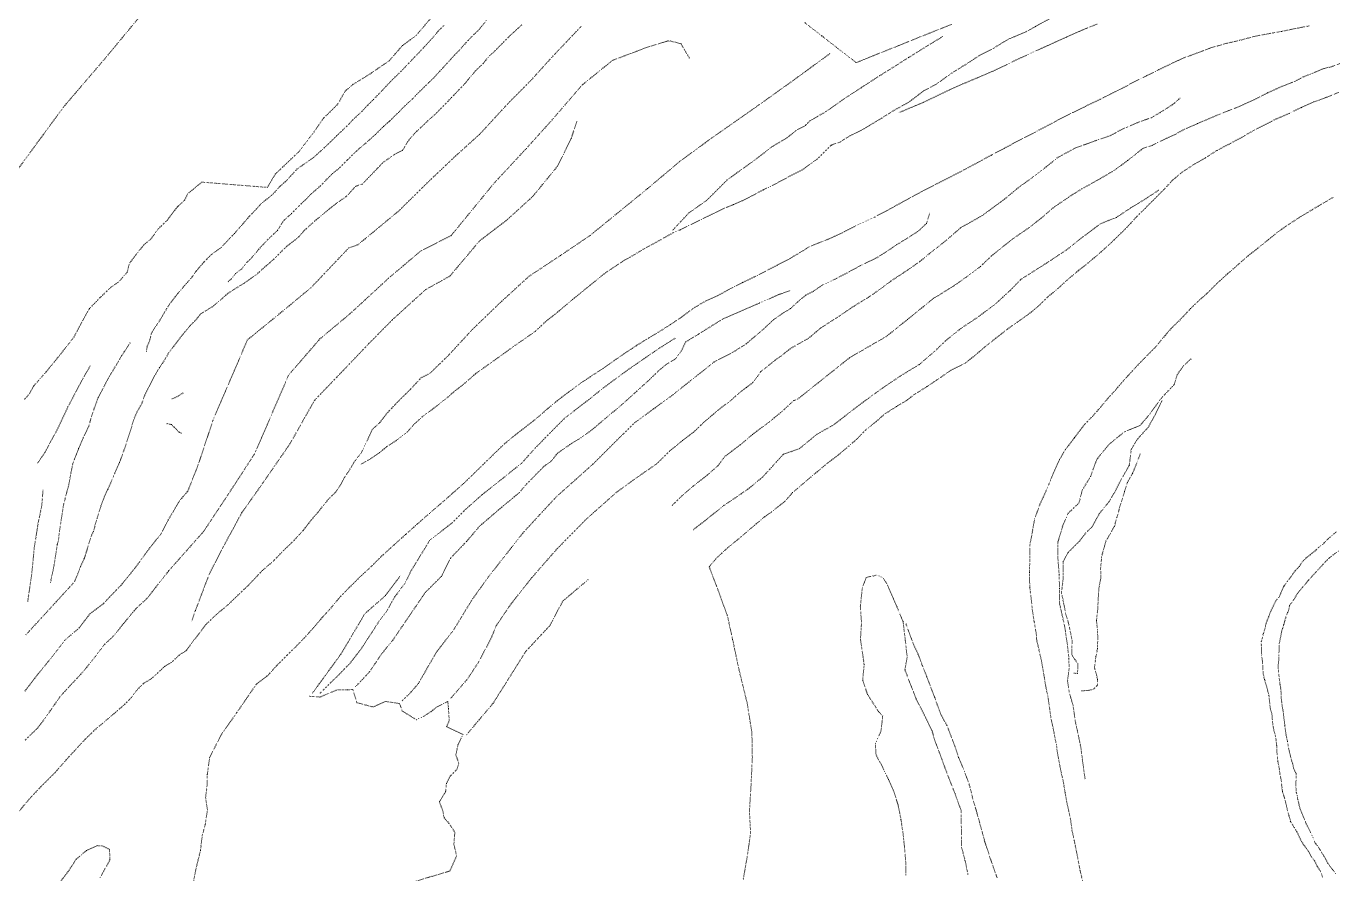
# Model space of a CAD drawing. Extents: x 682410 to 689460, y 7661803 to 7669124.
# Drawn here: x 685593.4 to 686009.6, y 7667170.6 to 7667440.4 of the extents above; entities that cross this region are included whole.
import ezdxf

# ---------------------------------------------------------------- set-up
doc = ezdxf.new("R2010")
doc.units = 0
doc.header["$MEASUREMENT"] = 0
doc.linetypes.add('DOT', pattern=[0.25, 0, -0.25])
doc.layers.add('02 TOE_Line', color=1, linetype='DOT', lineweight=20)

msp = doc.modelspace()

# ---------------------------------------------------------------- linework, layer by layer
at = {"layer": '02 TOE_Line'}
for points in [[(685534.5, 7667303.38, 4225.57), (685539.05, 7667312.16, 4226.58), (685543.59, 7667320.04, 4225.91), (685547.77, 7667330.72, 4225.87), (685549.58, 7667342.9, 4226.15), (685554.11, 7667351.03, 4226.64), (685562.28, 7667360.45, 4226.56), (685572.47, 7667370.36, 4225.51), (685583.43, 7667384.85, 4226.82), (685596.44, 7667402.54, 4227.05), (685605.39, 7667414.72, 4227.3), (685618.75, 7667430.32, 4227.62), (685630.19, 7667444.15, 4228.1)], [(685723.64, 7667444.52, 4193.99), (685717.64, 7667437.41, 4193.78), (685713.23, 7667434.15, 4193.73), (685709.01, 7667429.33, 4193.48), (685702.94, 7667425.16, 4193.6), (685697.44, 7667421.76, 4193.56), (685694.97, 7667419.68, 4193.55), (685692.69, 7667415.55, 4193.35), (685688.08, 7667411.03, 4193.45), (685684.97, 7667406.55, 4193.16), (685680.36, 7667400.5, 4192.97), (685672.82, 7667393.34, 4192.95), (685670.22, 7667389.04, 4192.53), (685649.35, 7667390.72, 4205.05), (685644.84, 7667386.99, 4205.11), (685643.85, 7667384.94, 4205.1), (685641.72, 7667382.98, 4205.1), (685640.61, 7667381.67, 4205.1), (685638.38, 7667378.63, 4204.94), (685635.47, 7667375.84, 4204.73), (685633.13, 7667372.61, 4204.69), (685630.99, 7667370.86, 4204.8), (685628.61, 7667367.94, 4204.85), (685626.32, 7667364.87, 4204.78), (685625.57, 7667362.06, 4204.64), (685623.07, 7667359.14, 4204.65), (685622.23, 7667358.54, 4204.64), (685620.48, 7667357.34, 4204.71), (685616.83, 7667353.86, 4204.76), (685613.53, 7667350.42, 4204.83), (685611.42, 7667346.73, 4204.85), (685608.63, 7667341.42, 4205), (685604.5, 7667336.11, 4205.06), (685599.75, 7667330.32, 4205.12), (685595.73, 7667325.74, 4205.06), (685594.38, 7667323.29, 4205.03), (685592.75, 7667321.43, 4205.04)], [(685593.34, 7667246.67, 4180.61), (685596.43, 7667250.04, 4180.58), (685599.53, 7667253.42, 4180.55), (685602.62, 7667256.79, 4180.52), (685605.71, 7667260.16, 4180.49), (685608.8, 7667263.54, 4180.46), (685609.81, 7667265.98, 4180.48), (685610.78, 7667268.51, 4180.37), (685611.93, 7667270.94, 4180.2), (685613.06, 7667274.58, 4180.29), (685614.26, 7667278.4, 4180.57), (685614.86, 7667279.59, 4180.38), (685615.99, 7667283.76, 4180.41), (685617.24, 7667287.72, 4180.54), (685618.3, 7667290.55, 4180.5), (685619.46, 7667293.04, 4180.41), (685623.13, 7667301.46, 4180.43), (685624.91, 7667306.38, 4180.84), (685625.97, 7667309.65, 4180.9), (685627.05, 7667313.11, 4180.88), (685627.82, 7667315.64, 4181.21), (685628.87, 7667317.9, 4180.91), (685630.16, 7667320.08, 4180.95), (685631.38, 7667323.39, 4181.4), (685632.57, 7667325.61, 4181.2), (685634.37, 7667329.15, 4181.38), (685635.89, 7667331.71, 4181.29), (685637.55, 7667334.16, 4181.27), (685638.8, 7667336.4, 4181.22), (685639.82, 7667337.73, 4181.33), (685641.34, 7667339.67, 4181.08), (685643.1, 7667341.98, 4180.94), (685645.67, 7667345.09, 4180.95), (685647.46, 7667346.87, 4181.09), (685648.97, 7667348.78, 4181.14), (685652.82, 7667351.14, 4181.09), (685654.94, 7667352.91, 4181.22), (685657.68, 7667355.33, 4181.06), (685659.92, 7667356.75, 4180.87), (685662.82, 7667358.54, 4180.81), (685664.84, 7667359.97, 4180.77), (685666.98, 7667361.5, 4180.77), (685668.94, 7667363.31, 4180.63), (685671.02, 7667365.08, 4180.66), (685672.85, 7667366.72, 4180.72), (685674.59, 7667368.54, 4180.71), (685676.49, 7667370.35, 4180.78), (685678.45, 7667371.85, 4180.77), (685680.29, 7667373.34, 4180.58), (685681.95, 7667375.29, 4180.63), (685683.82, 7667377.01, 4180.57), (685685.92, 7667378.85, 4180.7), (685688.05, 7667380.59, 4180.76), (685690.16, 7667382.35, 4180.86), (685692.26, 7667384.01, 4180.75), (685695.23, 7667386.04, 4180.91), (685696.05, 7667386.85, 4180.78), (685698.31, 7667389.37, 4181.01), (685700.45, 7667390.09, 4181.06), (685702.15, 7667391.83, 4181.16), (685703.67, 7667393.41, 4181.24), (685705.34, 7667395.17, 4181.34), (685707.32, 7667397.21, 4181.5), (685708.34, 7667397.83, 4181.46), (685710.99, 7667399.72, 4181.66), (685713.3, 7667400.84, 4181.65), (685715.07, 7667403.81, 4181.84), (685717.35, 7667406.48, 4181.84), (685719.41, 7667408.36, 4182.02), (685721.36, 7667410.28, 4182.06), (685723.38, 7667412.04, 4182.1), (685725.14, 7667413.8, 4182.19), (685727.11, 7667415.78, 4182.33), (685728.93, 7667417.67, 4182.22), (685729.91, 7667418.72, 4182.02), (685733.24, 7667422.17, 4182.4), (685734.21, 7667423.38, 4182.24), (685736.58, 7667426.19, 4182.5), (685738.98, 7667428.49, 4182.69), (685740.96, 7667430.96, 4182.83), (685742.12, 7667431.91, 4182.77), (685744.08, 7667433.89, 4182.97), (685745.09, 7667434.89, 4182.73), (685747.33, 7667437.17, 4183.01), (685749.63, 7667439.27, 4183.06), (685751.42, 7667440.91, 4183.23)], [(685726.46, 7667440.57, 4191.09), (685724.73, 7667438.88, 4191.08), (685723.1, 7667436.92, 4191.05), (685721.47, 7667435.12, 4191.01), (685719.03, 7667432.47, 4190.8), (685717.32, 7667430.71, 4190.83), (685714.8, 7667428.08, 4190.71), (685713.2, 7667426.37, 4190.67), (685710.18, 7667423.45, 4190.51), (685708.41, 7667421.62, 4190.38), (685706.8, 7667419.9, 4190.34), (685704.05, 7667417.04, 4190.11), (685702.19, 7667415.22, 4190.08), (685700.28, 7667413.16, 4190.01), (685697.57, 7667410.66, 4190.05), (685695.9, 7667408.88, 4190.01), (685694.13, 7667407.19, 4190.07), (685692.2, 7667405.37, 4190.02), (685690.34, 7667403.51, 4190.05), (685687.52, 7667400.89, 4189.87), (685684.88, 7667398.51, 4189.79), (685682.42, 7667396.79, 4189.84), (685679.71, 7667394.91, 4189.67), (685676.38, 7667391.25, 4189.26), (685674.32, 7667389.45, 4189.38), (685672.04, 7667386.93, 4189.26), (685668.29, 7667383.87, 4188.97), (685665.74, 7667381.11, 4188.86), (685664.32, 7667379.64, 4188.94), (685661.91, 7667376.84, 4188.82), (685659.72, 7667374.36, 4189.07), (685657.28, 7667371.82, 4188.93), (685655.57, 7667369.96, 4189.07), (685652.52, 7667367.8, 4189.09), (685650.1, 7667365.36, 4189.11), (685647.65, 7667362.52, 4189.13), (685646.27, 7667360.56, 4189.16), (685644.75, 7667358.84, 4189.39), (685641.71, 7667355.27, 4189.15), (685639.4, 7667352.34, 4189.17), (685638.14, 7667350.41, 4189.31), (685636.27, 7667347.15, 4189.41), (685634.82, 7667345.04, 4189.59), (685633.29, 7667342.65, 4189.43), (685632.85, 7667340.56, 4189.54), (685631.9, 7667338.35, 4189.5), (685631.71, 7667336.66, 4189.61)], [(685739.95, 7667442.16, 4188.18), (685737.74, 7667439.34, 4187.98), (685735.97, 7667437.66, 4188.02), (685734.12, 7667435.78, 4187.89), (685731.51, 7667432.87, 4187.51), (685729.83, 7667431.11, 4187.4), (685728.07, 7667429.2, 4187.44), (685726.21, 7667427.18, 4187.39), (685723.46, 7667424.17, 4187.08), (685721.66, 7667422.4, 4187.04), (685718.23, 7667419.08, 4186.61), (685716.58, 7667417.31, 4186.71), (685714.5, 7667415.45, 4186.67), (685711.97, 7667412.9, 4186.24), (685709.14, 7667410.13, 4185.93), (685707.21, 7667408.45, 4185.94), (685704.55, 7667405.79, 4185.72), (685701.53, 7667403.09, 4185.57), (685699.62, 7667401.51, 4185.63), (685697.6, 7667399.64, 4185.6), (685695.77, 7667397.8, 4185.54), (685692.99, 7667395.06, 4185.24), (685691.02, 7667393.45, 4185.2), (685689.2, 7667391.67, 4185.06), (685687.27, 7667389.64, 4184.9), (685684.23, 7667387.01, 4184.6), (685682.48, 7667385.24, 4184.48), (685679.75, 7667382.58, 4184.23), (685677.87, 7667380.68, 4184.26), (685675.4, 7667378.45, 4183.97), (685673.42, 7667375.31, 4183.61), (685670.75, 7667372.8, 4183.52), (685669.8, 7667371.85, 4183.65), (685667.62, 7667369.5, 4183.49), (685665.14, 7667366.55, 4183.34), (685663.39, 7667364.86, 4183.6), (685662.1, 7667363.13, 4183.58), (685660.13, 7667361.66, 4183.7), (685658.76, 7667359.94, 4183.51), (685657.78, 7667359.09, 4183.5), (685657.94, 7667358.78, 4183.4)], [(685921.14, 7667443.71, 4120.37), (685914.84, 7667440.23, 4120.32), (685911.5, 7667438.39, 4120.7), (685906.27, 7667436.22, 4120.72), (685901.23, 7667433.18, 4120.73), (685897.15, 7667431.1, 4120.72), (685892.76, 7667428.23, 4120.71), (685888.03, 7667425.31, 4120.84), (685883.33, 7667421.92, 4120.97), (685879.24, 7667419.75, 4121.18), (685874.49, 7667416.14, 4121.47), (685869.55, 7667413.41, 4122.06), (685865.88, 7667411.07, 4122.52), (685859.54, 7667407.29, 4123.3), (685855.31, 7667405.17, 4123.8), (685852.64, 7667403.49, 4124.15), (685849.79, 7667402.47, 4124.45), (685845.43, 7667398.12, 4125.18), (685840.53, 7667394.59, 4125.77), (685837.07, 7667392.85, 4126.12), (685831.16, 7667389.7, 4127.05), (685828.12, 7667388.26, 4127.44), (685824.81, 7667386.47, 4127.57), (685822.01, 7667384.99, 4127.95), (685818.7, 7667383.58, 4128.14), (685815.78, 7667382.44, 4128.41), (685812.33, 7667380.74, 4128.7), (685807.85, 7667378.58, 4128.86), (685805.04, 7667377.18, 4129.12), (685801.66, 7667375.52, 4129.55), (685799.1, 7667374.42, 4129.61), (685796.84, 7667373.12, 4129.81), (685794.36, 7667371.74, 4130.16), (685792.05, 7667370.49, 4130.38), (685789.95, 7667369.37, 4130.58), (685788.04, 7667368.19, 4130.88), (685786.45, 7667367.26, 4131.21), (685783.88, 7667365.82, 4131.48), (685778.03, 7667361.95, 4131.97), (685773.06, 7667357.95, 4132.65), (685767.42, 7667353.34, 4133.28), (685762.27, 7667349.03, 4133.96), (685758.92, 7667346.39, 4134.35), (685755.5, 7667343.19, 4134.84), (685748.98, 7667338.64, 4135.64), (685743.87, 7667334.97, 4136.04), (685736.64, 7667329.83, 4136.53), (685732.63, 7667326.31, 4137), (685730.16, 7667324.45, 4137.14), (685727.5, 7667322.12, 4137.35), (685723.24, 7667318.78, 4137.88), (685719.5, 7667315.99, 4138.19), (685716.87, 7667313.57, 4138.63), (685714.75, 7667311.18, 4139.03), (685711.21, 7667308.45, 4139.2), (685708.2, 7667306.5, 4139.26), (685705.94, 7667304.61, 4139.52), (685703.06, 7667302.67, 4139.76), (685699.91, 7667300.82, 4140.13)], [(685841.4, 7667441.47, 4155.07), (685846.86, 7667437.23, 4147.44), (685852.32, 7667432.98, 4140.33), (685857.78, 7667428.74, 4139.63), (685867.88, 7667432.81, 4137.75), (685877.99, 7667436.87, 4133.34), (685888.1, 7667440.93, 4131.29)], [(685934.5, 7667441.03, 4114.25), (685929.64, 7667439.03, 4114.71), (685924.79, 7667436.9, 4115.21), (685919.96, 7667434.72, 4115.77), (685915.14, 7667432.58, 4116.35), (685910.33, 7667430.35, 4117.01), (685905.6, 7667428.08, 4117.58), (685900.98, 7667425.88, 4118.14), (685896.34, 7667423.9, 4118.69), (685891.75, 7667421.97, 4119.23), (685887.34, 7667420.03, 4119.65), (685883.2, 7667418.04, 4120.06), (685879.23, 7667416.13, 4120.54), (685875.27, 7667414.49, 4120.92), (685871.4, 7667412.84, 4121.21)], [(685593, 7667228.75, 4170.56), (685597.25, 7667234.25, 4170.52), (685601.53, 7667239.5, 4170.47), (685605.78, 7667245, 4170.43), (685610.19, 7667248.75, 4170.48), (685613.62, 7667253.25, 4170.53), (685617.94, 7667256.5, 4170.58), (685620.53, 7667259.25, 4170.51), (685623.66, 7667262.5, 4170.44), (685628.16, 7667268, 4170.37), (685632.88, 7667274.48, 4171.11), (685636.28, 7667278.66, 4171.61), (685638.65, 7667283.22, 4171.41), (685642.32, 7667289.38, 4171.26), (685644.87, 7667292.36, 4171.24), (685647.98, 7667300.13, 4169.91), (685652.95, 7667315.02, 4170.05), (685663.88, 7667340.52, 4170.02), (685674.89, 7667349.48, 4170.31), (685684.12, 7667357.12, 4170.07), (685696.12, 7667369.74, 4171.04), (685699.11, 7667370.82, 4171.06), (685712.09, 7667381.56, 4171.58), (685721.52, 7667390.84, 4170.91), (685730.31, 7667399.17, 4170.95), (685737.82, 7667405.93, 4170.73), (685746.9, 7667415.77, 4171.05), (685754.11, 7667423.04, 4171.24), (685761.19, 7667430.83, 4171.37), (685770.26, 7667440.38, 4171.87)], [(685646.71, 7667168.18, 4152.32), (685647.55, 7667172.44, 4152.18), (685648.92, 7667178.03, 4152.05), (685649.49, 7667182.71, 4151.69), (685650.44, 7667186.32, 4151.56), (685651.16, 7667190.97, 4151.61), (685650.54, 7667194.79, 4151.55), (685651.06, 7667198.92, 4151.49), (685651.11, 7667202.17, 4150.94), (685651.82, 7667207.51, 4150.54), (685653.67, 7667211.2, 4150.04), (685655.53, 7667214.88, 4149.54), (685658.02, 7667218.4, 4149.1), (685660.51, 7667221.92, 4148.66), (685663.63, 7667226.46, 4147.96), (685666.75, 7667231, 4147.27), (685670.36, 7667233.71, 4146.54), (685673.34, 7667237.02, 4146.13), (685676.42, 7667240.09, 4145.74), (685679.41, 7667243, 4145.35), (685682.29, 7667245.98, 4144.97), (685685.02, 7667249.01, 4144.61), (685687.68, 7667252.15, 4144.19), (685690.47, 7667255.18, 4143.7), (685693.18, 7667258.48, 4143.29), (685696.3, 7667261.69, 4142.84), (685699.62, 7667264.96, 4142.38), (685703.18, 7667268.28, 4142.01), (685706.74, 7667271.79, 4141.61), (685710.5, 7667275.21, 4141.22), (685714.32, 7667278.62, 4140.89), (685718.09, 7667282.01, 4140.55), (685721.84, 7667285.31, 4140.11), (685725.61, 7667288.52, 4139.7), (685729.25, 7667291.73, 4139.23), (685732.76, 7667294.84, 4138.75), (685735.99, 7667297.95, 4138.27), (685739.28, 7667301.18, 4137.93), (685742.62, 7667304.42, 4137.48), (685745.89, 7667307.57, 4137.03), (685749.39, 7667310.43, 4136.61), (685752.95, 7667313.18, 4136.21), (685756.45, 7667315.93, 4135.83), (685759.71, 7667318.81, 4135.51), (685762.95, 7667321.46, 4135.13), (685766.17, 7667323.88, 4134.81), (685769.99, 7667326.73, 4134.44), (685773.96, 7667329.35, 4133.92), (685777.36, 7667331.57, 4133.43), (685780.8, 7667334.01, 4132.95), (685784.35, 7667336.44, 4132.49), (685787.98, 7667338.84, 4132.06), (685791.65, 7667341.09, 4131.57), (685795.28, 7667343.28, 4131.14), (685798.79, 7667345.51, 4130.77), (685802.15, 7667347.76, 4130.41), (685805.91, 7667350.58, 4130.01), (685809.67, 7667352.82, 4129.61), (685813.76, 7667354.65, 4129.14), (685818.03, 7667356.97, 4128.71), (685821.71, 7667358.8, 4128.31), (685825.36, 7667360.58, 4127.88), (685829.06, 7667362.44, 4127.49), (685832.76, 7667364.37, 4127.13), (685836.45, 7667366.29, 4126.7), (685840.06, 7667368.41, 4126.28), (685842.85, 7667370.19, 4125.97), (685844.17, 7667370.7, 4125.8), (685848.85, 7667372.56, 4125.17), (685853.48, 7667374.67, 4124.55), (685858.04, 7667377.03, 4123.98), (685863.68, 7667379.62, 4123.44), (685867.69, 7667381.73, 4123.03), (685872.26, 7667384.25, 4122.54), (685876.09, 7667386.31, 4122.14), (685880.07, 7667388.46, 4121.73), (685884.15, 7667390.53, 4121.33), (685888.28, 7667392.62, 4120.82), (685892.46, 7667394.8, 4120.39), (685896.64, 7667397.06, 4119.97), (685900.85, 7667399.35, 4119.56), (685905.15, 7667401.6, 4119.11), (685909.46, 7667403.9, 4118.6), (685913.82, 7667406.14, 4118.06), (685918.2, 7667408.43, 4117.52), (685922.56, 7667410.73, 4116.98), (685926.9, 7667412.93, 4116.51), (685931.28, 7667415.08, 4115.95), (685935.65, 7667417.15, 4115.42), (685938.51, 7667418.57, 4114.96), (685942.71, 7667420.69, 4114.3), (685946.4, 7667422.67, 4113.87), (685950.23, 7667424.56, 4113.49), (685954.18, 7667426.5, 4113.03), (685958.21, 7667428.48, 4112.62), (685962.38, 7667430.34, 4112.16), (685966.7, 7667431.93, 4111.7), (685971.03, 7667433.56, 4111.26), (685975.4, 7667434.79, 4110.88), (685979.91, 7667435.85, 4110.38), (685984.54, 7667437.09, 4109.89), (685989.31, 7667438, 4109.41), (685993.25, 7667438.68, 4109.02), (685997.16, 7667439.5, 4108.64), (686002.09, 7667440.45, 4108.22)], [(685885.35, 7667437.08, 4130.33), (685879.09, 7667433.26, 4130.19), (685874.46, 7667430.36, 4130.17), (685869.84, 7667427.46, 4130.15), (685865.21, 7667424.56, 4130.13), (685859.6, 7667420.92, 4130.3), (685853.99, 7667417.28, 4130.48), (685848.44, 7667413.35, 4130.33), (685842.95, 7667410.17, 4130.57), (685841.59, 7667408.74, 4130.25), (685838.67, 7667407.18, 4130.36), (685835.62, 7667404.73, 4130.18), (685830.92, 7667401.98, 4130.7), (685825.85, 7667398.04, 4130.43), (685816.67, 7667391.42, 4130.86), (685810.21, 7667384.97, 4130.32), (685804.41, 7667380.87, 4130.56), (685799.3, 7667375.38, 4130.5)], [(685593.09, 7667213.15, 4160.27), (685597.03, 7667216.98, 4160.25), (685600.19, 7667221.18, 4160.34), (685604.17, 7667226.96, 4160.47), (685607.52, 7667230.61, 4160.4), (685611.19, 7667234.52, 4160.31), (685614.39, 7667238.41, 4160.27), (685618.25, 7667243.48, 4160.21), (685621.28, 7667246.33, 4160.23), (685624.51, 7667250.34, 4160.25), (685626.57, 7667252.84, 4160.41), (685628.53, 7667255.15, 4160.6), (685631.93, 7667258.29, 4160.65), (685638.79, 7667267, 4160.39), (685649.93, 7667279.55, 4160.54), (685659.26, 7667293.63, 4160.4), (685666.19, 7667304.31, 4160.57), (685677.02, 7667329.35, 4160.31), (685686.99, 7667340.86, 4160.17), (685696.64, 7667348.91, 4159.89), (685708.82, 7667360.13, 4159.82), (685718.98, 7667368.73, 4159.99), (685728.79, 7667373.75, 4159.79), (685742.43, 7667390.38, 4159.67), (685752.73, 7667401.45, 4159.83), (685760.86, 7667410.45, 4160.71), (685770.58, 7667421.71, 4161.7), (685780.17, 7667429.46, 4162.81), (685790.99, 7667433.56, 4162.97), (685798.05, 7667435.73, 4163.25), (685801.93, 7667434.79, 4163.82), (685804.77, 7667430.02, 4163.66)], [(685849.39, 7667431.61, 4140.55), (685837.31, 7667422.79, 4140.11), (685826.26, 7667414.91, 4140.41), (685811.6, 7667404.65, 4140.13), (685801.61, 7667397.33, 4140.27), (685791.32, 7667388.66, 4140.63), (685772.98, 7667373.72, 4140.28), (685763.56, 7667367.36, 4140.4), (685753.55, 7667360.74, 4140.43), (685744.36, 7667352.33, 4140.24), (685735.48, 7667343.79, 4140.1), (685727.88, 7667335.55, 4140.02), (685722.02, 7667329.89, 4140.2), (685719.13, 7667328.39, 4140.47), (685715.68, 7667324.66, 4140.46), (685711.88, 7667320.95, 4140.44), (685708.38, 7667317.23, 4140.22), (685705.97, 7667314.1, 4140.22), (685703.66, 7667312.02, 4140.15), (685702.44, 7667309.38, 4140.28), (685700.26, 7667304.75, 4140.53), (685697.81, 7667301.56, 4140.93), (685696.42, 7667299.15, 4141.22), (685694.64, 7667296.48, 4141.53), (685693.5, 7667294.33, 4141.79), (685691.98, 7667292.05, 4142.08), (685689.93, 7667290.08, 4142.36), (685688.34, 7667288.19, 4142.59), (685686.39, 7667285.71, 4142.94), (685684.17, 7667283.15, 4143.26), (685681.73, 7667279.98, 4143.69), (685678.62, 7667276.62, 4144.01), (685674.79, 7667272.91, 4144.45), (685672.17, 7667270.15, 4144.81), (685668.62, 7667267.12, 4145.07), (685664.23, 7667262.48, 4146.08), (685657.88, 7667256.41, 4146.94), (685656.57, 7667255.23, 4146.87), (685654.35, 7667253.46, 4147.28), (685650.62, 7667249.89, 4147.58), (685648.71, 7667247.33, 4147.99), (685646.52, 7667244.57, 4148.11), (685644.4, 7667241.62, 4148.25), (685642.11, 7667240.19, 4148.35), (685639.75, 7667237.92, 4148.86), (685637.49, 7667236.59, 4149.1), (685634.74, 7667233.99, 4149.53), (685633.14, 7667232.59, 4149.81), (685630.88, 7667231.26, 4150.08), (685628.89, 7667229.34, 4149.96), (685626.79, 7667226.58, 4150.22), (685624.94, 7667224.68, 4150.46), (685622.6, 7667222.61, 4150.61)], [(686011.79, 7667428.43, 4100.61), (686009.05, 7667427.42, 4100.6), (686006.26, 7667426.75, 4100.6), (686002.42, 7667425.07, 4100.59), (686000.17, 7667424.2, 4100.59), (685997.43, 7667422.76, 4100.58), (685993.45, 7667421.23, 4100.58), (685988.78, 7667419.1, 4100.57), (685984.72, 7667417.04, 4100.57), (685979.31, 7667414.58, 4100.57), (685974.71, 7667412.85, 4100.57), (685968.54, 7667410.22, 4100.58), (685966.47, 7667409.34, 4100.58), (685962.5, 7667407.65, 4100.58), (685959.16, 7667405.81, 4100.59), (685956.3, 7667404.52, 4100.59), (685952.03, 7667402.42, 4100.59), (685949.05, 7667401.4, 4100.59), (685944.2, 7667397.57, 4100.6), (685939.78, 7667394.33, 4100.61), (685934.69, 7667391.37, 4100.61), (685929.67, 7667388.58, 4100.62), (685926.5, 7667386.66, 4100.62), (685923.92, 7667384.88, 4100.63), (685920.76, 7667382.76, 4100.63), (685916.81, 7667379.33, 4100.64), (685912.79, 7667376.2, 4100.64), (685907.53, 7667372.6, 4100.65), (685900.73, 7667367.13, 4100.66), (685897.35, 7667363.87, 4100.66), (685892.65, 7667360.37, 4100.67), (685888.79, 7667357.65, 4100.66), (685882.33, 7667353.67, 4100.57), (685874.12, 7667347.01, 4100.45), (685867.34, 7667341.59, 4100.36), (685855.77, 7667334.92, 4100.21), (685847.53, 7667328.35, 4100.15), (685839.14, 7667321.67, 4100.12), (685837.88, 7667321.19, 4100.12), (685834.32, 7667317.88, 4100.1), (685829.9, 7667314.26, 4100.09), (685824.74, 7667310.41, 4100.07), (685820.81, 7667307.09, 4100.05), (685815.98, 7667303.46, 4100.04), (685813.68, 7667300.41, 4100.03), (685810.31, 7667297.46, 4100.01), (685805.96, 7667294.04, 4100), (685802.48, 7667291.09, 4099.98), (685799.11, 7667287.8, 4099.96)], [(685960.92, 7667417.47, 4111.02), (685958.95, 7667415.67, 4110.65), (685954.55, 7667412.84, 4110.51), (685951.68, 7667411.19, 4110.49), (685947.77, 7667409.82, 4110.48), (685942.16, 7667407.41, 4110.45), (685938.73, 7667405.53, 4110.51), (685934.78, 7667404.17, 4110.56), (685931.55, 7667403, 4110.59), (685927.74, 7667401.67, 4110.62), (685924.36, 7667399.86, 4110.64), (685922.06, 7667398.62, 4110.66), (685916.86, 7667394.43, 4110.6), (685912.8, 7667391.4, 4110.56), (685909.6, 7667389.11, 4110.65), (685905.8, 7667385.94, 4110.74), (685903.62, 7667384.28, 4110.73), (685900.54, 7667382, 4110.73), (685897.78, 7667380, 4110.78), (685891.12, 7667376.25, 4110.79), (685885.83, 7667371.68, 4110.45), (685881.51, 7667368.31, 4110.46), (685877.94, 7667365.37, 4110.41), (685873.96, 7667362.62, 4110.2), (685868.94, 7667359.31, 4110.04), (685865.29, 7667356.57, 4109.99), (685861.68, 7667354.07, 4110.07), (685857.09, 7667351.29, 4110.15), (685852.37, 7667348.09, 4110.16), (685846.31, 7667344.19, 4110.09), (685842.57, 7667341, 4110.11), (685836.99, 7667337.87, 4110.05), (685833.77, 7667335.33, 4110.12), (685831.98, 7667334.11, 4110.14), (685829.95, 7667332.42, 4110.15), (685827.4, 7667330.43, 4110.17), (685826.27, 7667328.8, 4110.18), (685824.84, 7667326.94, 4110.19), (685822.74, 7667325.32, 4110.21), (685819.96, 7667323.18, 4110.24), (685817.63, 7667321.04, 4110.26), (685814.7, 7667318.9, 4110.28), (685809.4, 7667314.44, 4110.35), (685805.93, 7667311.1, 4110.27), (685802.44, 7667308.48, 4110.26), (685798.27, 7667305.06, 4110.26), (685794.22, 7667301.06, 4110.43), (685787.99, 7667296.76, 4110.55), (685781.56, 7667292.13, 4110.35), (685771.94, 7667283.6, 4110.42), (685762.43, 7667273.96, 4110.47), (685754.46, 7667264.86, 4110.45), (685747.84, 7667256.49, 4110.58), (685743.13, 7667249.58, 4110.65), (685741.4, 7667245.34, 4110.5), (685737.48, 7667237.95, 4110.35), (685733.87, 7667232.46, 4110.2), (685728.95, 7667226.82, 4109.5), (685728.59, 7667226.43, 4109.44)], [(686011.47, 7667419.28, 4095.71), (686007.59, 7667417.72, 4095.17), (686003.52, 7667416.23, 4094.73), (685999.51, 7667414.46, 4094.46), (685995.66, 7667412.59, 4094.17), (685991.56, 7667410.82, 4093.72), (685987.8, 7667408.91, 4093.27), (685983.83, 7667406.87, 4092.84), (685980.35, 7667404.84, 4092.54), (685976.52, 7667402.82, 4092.2), (685972.63, 7667400.78, 4091.74), (685968.98, 7667398.44, 4091.46), (685965.31, 7667396.31, 4091.1), (685961.86, 7667394.09, 4090.76), (685958.55, 7667391.36, 4090.42), (685955.77, 7667388.33, 4090.07), (685952.93, 7667385.49, 4089.72), (685949.87, 7667382.45, 4089.31), (685946.98, 7667379.58, 4088.94), (685944.17, 7667376.5, 4088.52), (685941.18, 7667373.55, 4088.07), (685938.12, 7667370.62, 4087.59), (685934.87, 7667367.73, 4087.21), (685931.56, 7667364.95, 4086.75), (685928.43, 7667362.47, 4086.27), (685925.03, 7667359.61, 4085.8), (685921.99, 7667356.82, 4085.39), (685918.83, 7667354.22, 4084.96), (685915.88, 7667351.33, 4084.5), (685912.66, 7667348.67, 4083.94), (685909.06, 7667346.16, 4083.47), (685905.65, 7667343.74, 4083.01), (685902.24, 7667341.02, 4082.76), (685899.02, 7667338.51, 4082.48), (685895.83, 7667335.77, 4082.15), (685892.52, 7667333.12, 4081.86), (685888.08, 7667330.95, 4081.55), (685883.4, 7667327.7, 4081.35), (685880.3, 7667325.64, 4081.22), (685876.13, 7667323.05, 4081.05), (685874.05, 7667321.4, 4080.95), (685870.59, 7667319.3, 4080.81), (685866.84, 7667316.93, 4080.66), (685864.14, 7667314.52, 4080.53), (685860.68, 7667311.76, 4080.6), (685857.89, 7667308.86, 4080.59), (685855.04, 7667306.39, 4080.57), (685851.82, 7667303.68, 4080.56), (685848.26, 7667300.98, 4080.08), (685842.63, 7667296.28, 4080.34), (685837.5, 7667291.9, 4080.17), (685835, 7667289.08, 4080.33), (685830.75, 7667285.73, 4080.57), (685828.56, 7667284.18, 4080.18), (685824.95, 7667281.15, 4080.22), (685821.01, 7667277.76, 4080.26), (685816.89, 7667274.4, 4080.2), (685813.4, 7667271.2, 4080.15), (685810.95, 7667268.3, 4080.49), (685813.75, 7667261, 4080.12), (685816.8, 7667252.54, 4080.12), (685818.41, 7667245.19, 4079.81), (685820.35, 7667235.98, 4080.07), (685823.06, 7667224.86, 4080.36), (685824.56, 7667215.51, 4080.61), (685824.7, 7667207.75, 4080.69), (685824.27, 7667198.52, 4080.65), (685823.77, 7667190.38, 4080.52), (685824.15, 7667183.51, 4080.39), (685822.98, 7667175.56, 4080.39), (685821.8, 7667168.83, 4080.32)], [(685768.8, 7667410.07, 4160.35), (685767, 7667404.57, 4158.11), (685762.63, 7667395.78, 4155.74), (685754.72, 7667386.12, 4154.04), (685746.42, 7667378.59, 4152.98), (685737.76, 7667371.97, 4152.73), (685728.4, 7667360.85, 4152.6), (685720.57, 7667356.46, 4152.44), (685710.04, 7667346.91, 4152.93), (685702.55, 7667339.33, 4152.55), (685693.66, 7667330.03, 4152.68), (685685.23, 7667321.26, 4152.5), (685677.42, 7667307.42, 4152.29), (685668.88, 7667295.1, 4152.46), (685662.07, 7667285.48, 4152.45), (685656.09, 7667274.48, 4152.16), (685651.85, 7667266.24, 4151.04), (685647.29, 7667254.37, 4150.86), (685646.17, 7667251.05, 4150.33)], [(685805.86, 7667280.06, 4089.86), (685810.3, 7667283.54, 4089.83), (685815.63, 7667287.81, 4090), (685819.85, 7667290.67, 4090.08), (685823.56, 7667293.22, 4090.3), (685827.94, 7667296.84, 4089.95), (685834.6, 7667304.14, 4090.26), (685839.63, 7667305.86, 4090), (685845.35, 7667310.56, 4089.91), (685850.62, 7667313.48, 4090.02), (685857.06, 7667318.52, 4089.86), (685863.91, 7667323.59, 4090.05), (685868.04, 7667326.48, 4089.82), (685872.37, 7667329.35, 4089.91), (685877.9, 7667332.7, 4089.86), (685882.73, 7667336.85, 4089.71), (685886.61, 7667340.56, 4089.94), (685891.23, 7667344.23, 4089.78), (685896.69, 7667347.86, 4089.81), (685902.21, 7667352.02, 4089.97), (685906.96, 7667356.39, 4090.04), (685910.22, 7667359.76, 4090.03), (685918.43, 7667364.97, 4089.96), (685924.67, 7667369.1, 4090.07), (685930.07, 7667373.37, 4090.12), (685935.67, 7667377.52, 4090.24), (685940.66, 7667379.5, 4090.15), (685945.19, 7667382.5, 4090.19), (685949.72, 7667385.25, 4090.23), (685954.25, 7667388.25, 4090.26)], [(686009.66, 7667385.87, 4093.52), (686004.88, 7667383.06, 4093.25), (686002.98, 7667381.94, 4092.83), (685999.01, 7667379.52, 4092.61), (685994.61, 7667376.67, 4092.18), (685991.75, 7667374.61, 4091.72), (685989.11, 7667372.44, 4091.15), (685985.29, 7667369.39, 4090.66), (685982.59, 7667367.26, 4090.36), (685979.93, 7667364.92, 4089.78), (685976.15, 7667361.64, 4089.56), (685972.89, 7667358.67, 4089.03), (685969.46, 7667355.25, 4088.41), (685966.83, 7667352.95, 4087.95), (685964.26, 7667350.46, 4087.54), (685960.63, 7667346.59, 4087.06), (685958.42, 7667344.51, 4086.54), (685956.26, 7667342.03, 4086.05), (685953.1, 7667338.24, 4085.56), (685949.52, 7667334.61, 4085.2), (685948.01, 7667333.1, 4084.67), (685944.41, 7667329.18, 4084.36), (685942.35, 7667326.92, 4083.98), (685939.97, 7667324.1, 4083.54), (685938.23, 7667322.25, 4083.19), (685935.3, 7667318.74, 4082.63), (685933, 7667316.17, 4082.21), (685930.34, 7667313.42, 4081.78), (685927.27, 7667309.36, 4081.5), (685924.33, 7667305.55, 4081), (685922.58, 7667302.42, 4080.49), (685921.1, 7667299.26, 4080.16), (685919.09, 7667294.44, 4079.92), (685917.25, 7667290.2, 4079.5), (685916.34, 7667288.32, 4078.99), (685914.59, 7667283.52, 4078.82), (685913.89, 7667279.44, 4078.27), (685913.1, 7667275.3, 4077.94), (685913.11, 7667272.17, 4077.48), (685912.97, 7667266.45, 4076.99), (685913.05, 7667261.73, 4076.44), (685913.54, 7667257.99, 4076.09), (685913.88, 7667254.47, 4075.72), (685914.45, 7667250.89, 4075.38), (685915.13, 7667246.99, 4075.09), (685915.27, 7667244.96, 4074.71), (685916.39, 7667240.21, 4074.56), (685916.8, 7667238.29, 4074.22), (685917.72, 7667232.98, 4074.04), (685918.27, 7667229.55, 4073.62), (685918.8, 7667227.21, 4073.39), (685919.3, 7667223.9, 4073.08), (685919.8, 7667220.18, 4072.76), (685920.48, 7667216.92, 4072.47), (685921.54, 7667211.7, 4072.18), (685921.89, 7667208.97, 4071.78), (685922.95, 7667203.37, 4071.55), (685923.73, 7667200, 4071.24), (685924.3, 7667196.51, 4070.93), (685924.99, 7667192.78, 4070.58), (685926.04, 7667188.01, 4070.26), (685926.5, 7667184.52, 4069.87), (685927.21, 7667181.24, 4069.46), (685928.2, 7667176.37, 4069.22), (685929.07, 7667171.67, 4068.93), (685929.89, 7667168.31, 4068.51)], [(685881.21, 7667381, 4120.76), (685880.15, 7667377.57, 4120.49), (685877.71, 7667375.24, 4120.54), (685873.54, 7667372.54, 4120.6), (685870.61, 7667370.77, 4120.66), (685867.98, 7667368.97, 4120.69), (685864.04, 7667366.47, 4120.68), (685859.17, 7667364.15, 4120.67), (685853.95, 7667361.35, 4120.66), (685850.48, 7667359.58, 4120.61), (685847.03, 7667357.97, 4120.48), (685844.05, 7667355.93, 4120.43), (685841.73, 7667354.75, 4120.37), (685839.3, 7667352.74, 4120.28), (685836.84, 7667350.48, 4120.25), (685834.38, 7667348.98, 4120.23), (685831.41, 7667346.92, 4120.23), (685829.36, 7667344.97, 4120.16), (685827.24, 7667343.05, 4120.09), (685825.62, 7667341.71, 4120.11), (685822.74, 7667339.26, 4120.11), (685818.62, 7667336.65, 4120.7), (685812.54, 7667333.49, 4120.77), (685808.14, 7667330, 4120.85), (685803.74, 7667326.51, 4120.93), (685799.34, 7667323.02, 4121.01), (685793.22, 7667318.53, 4120.95), (685787.09, 7667314.05, 4120.88), (685782.65, 7667309.65, 4120.78), (685778.21, 7667305.24, 4120.68), (685773.77, 7667300.84, 4120.58), (685768.01, 7667295.7, 4120.63), (685762.24, 7667290.56, 4120.67), (685756.9, 7667284.79, 4120.58), (685751.56, 7667279.01, 4120.49), (685747.96, 7667274.42, 4120.39), (685744.36, 7667269.84, 4120.29), (685740.76, 7667265.26, 4120.19), (685738.13, 7667261.6, 4120.26), (685735.5, 7667257.95, 4120.33), (685732.57, 7667253.15, 4120.35), (685729.64, 7667248.36, 4120.36), (685726.85, 7667244.73, 4120.42), (685724.05, 7667241.1, 4120.47), (685721.18, 7667236.11, 4120.35), (685718.31, 7667231.12, 4120.23), (685715.75, 7667228.17, 4120.41), (685713.07, 7667225.6, 4120.37)], [(685837.01, 7667356.25, 4127.42), (685833, 7667354.91, 4127.97), (685830, 7667353.58, 4128.32), (685827.01, 7667352.25, 4128.67), (685823.18, 7667350.6, 4129.01), (685819.35, 7667348.94, 4129.34), (685815.52, 7667347.29, 4129.67), (685811.51, 7667344.81, 4130.04), (685807.5, 7667342.33, 4130.42), (685803.49, 7667339.86, 4130.8), (685802.05, 7667336.96, 4130.56), (685800.16, 7667334.45, 4130.43), (685797.15, 7667332.62, 4130.33), (685794.96, 7667330.78, 4130.26), (685791.9, 7667327.84, 4130.23), (685787.81, 7667324.12, 4130.1), (685782.53, 7667319.37, 4130.06), (685779.3, 7667316.71, 4130.07), (685777.15, 7667314.89, 4130.15), (685773.82, 7667312.07, 4130.18), (685770.21, 7667309.45, 4130.43), (685766.57, 7667307.19, 4130.48), (685762.63, 7667304.44, 4130.44), (685760.64, 7667301.95, 4130.45), (685758.31, 7667300.23, 4130.72), (685755.18, 7667297.06, 4130.65), (685752.85, 7667294.69, 4130.6), (685750.41, 7667291.86, 4130.48), (685744.24, 7667286.74, 4130.66), (685737.81, 7667281.21, 4130.34), (685733.62, 7667276.32, 4130.47), (685728.51, 7667270.99, 4130.33), (685725.64, 7667265.23, 4130.58), (685720.54, 7667260.14, 4130.37), (685710.27, 7667245.08, 4130.34), (685706.6, 7667240.57, 4130.38), (685702.75, 7667234.84, 4130.42), (685698.26, 7667230.09, 4130.31)], [(685686.8, 7667227.86, 4140.04), (685687.75, 7667228.8, 4140.01), (685693.39, 7667234.36, 4139.97), (685696.61, 7667237.69, 4139.98), (685700.07, 7667242.12, 4139.96), (685702.56, 7667245.98, 4139.93), (685705.83, 7667250.99, 4140.27), (685708.36, 7667254.38, 4140.56), (685710.83, 7667258.8, 4140.81), (685714.12, 7667263.16, 4140.93), (685715.97, 7667266.97, 4141.28), (685718.37, 7667270.89, 4141.01), (685721.95, 7667276.74, 4140.62), (685729.13, 7667282.32, 4140.06), (685733.33, 7667286.56, 4139.59), (685738.71, 7667291.32, 4139.21), (685745.05, 7667296.33, 4139.06), (685751.35, 7667301.4, 4136.89), (685755.19, 7667305.72, 4136.04), (685760.69, 7667311.35, 4136.1), (685765.04, 7667315.7, 4136.24), (685772.76, 7667321.6, 4135.09), (685777.19, 7667325.21, 4134.42), (685784.82, 7667330.82, 4133.3), (685790.8, 7667334.95, 4132.43), (685795.25, 7667337.98, 4131.78), (685800.08, 7667341.03, 4131.09)], [(685601.16, 7667263.35, 4185.86), (685602.16, 7667268.03, 4186.46), (685603.33, 7667275.37, 4187.61), (685603.72, 7667277.09, 4187.95), (685604.14, 7667280.47, 4188.18), (685605.33, 7667288.15, 4189.16), (685606.97, 7667294.42, 4190.51), (685608.22, 7667301, 4190.93), (685610.13, 7667305.93, 4191.41), (685611.62, 7667309.51, 4191.87), (685613.35, 7667313.08, 4192.06), (685614.52, 7667317.13, 4192.21), (685616.37, 7667322.22, 4192.3), (685619.7, 7667328.5, 4192.47), (685623.98, 7667335.7, 4192.66), (685626.67, 7667339.81, 4192.75)], [(685964.45, 7667334.5, 4085.67), (685962.06, 7667332.3, 4085.25), (685959.99, 7667329.41, 4085.26), (685959.05, 7667326.3, 4084.44), (685954.82, 7667321.81, 4083.52), (685951.1, 7667316.69, 4082.98), (685948.15, 7667313.23, 4082.98), (685943.22, 7667311.29, 4082.12), (685938.36, 7667307.33, 4081.49), (685934.41, 7667302.51, 4080.94), (685932.42, 7667297.06, 4080.32), (685929.78, 7667292.67, 4079.66), (685928.72, 7667288.63, 4079.31), (685925.27, 7667285.32, 4078.98), (685923.55, 7667281.36, 4078.57), (685921.99, 7667276.03, 4078.45), (685922.04, 7667270.87, 4078.14), (685922.42, 7667265.85, 4077.53), (685922.53, 7667261.37, 4076.98), (685922.56, 7667256.56, 4075.82), (685924.16, 7667249.41, 4075.19), (685924.95, 7667244.24, 4074.96), (685925.53, 7667239.11, 4074.84), (685925.58, 7667235.84, 4074.55), (685925.08, 7667231.94, 4075.03), (685925.69, 7667228.14, 4074.37), (685926.86, 7667224.13, 4074.34), (685927.53, 7667219.33, 4074.54), (685928.22, 7667216.12, 4073.69), (685929.29, 7667211.05, 4073.8), (685929.89, 7667206.49, 4073.37), (685930.67, 7667200.77, 4073.3)], [(685613.8, 7667332.24, 4192.5), (685610.99, 7667327.33, 4192.41), (685606.72, 7667319.19, 4191.96), (685603.42, 7667312.2, 4191.39), (685599.28, 7667304.53, 4190.8), (685597.07, 7667301.34, 4190.6)], [(685639.77, 7667321.76, 4180.25), (685640.43, 7667321.93, 4179.7), (685641.81, 7667322.63, 4179.07), (685643.42, 7667323.67, 4178.73)], [(685927.07, 7667234.42, 4074.02), (685928.29, 7667234.39, 4073.62), (685928.37, 7667237.4, 4074.24), (685926.46, 7667240.27, 4074.67), (685926.53, 7667244.9, 4074.63), (685925.54, 7667249.8, 4075.36), (685924.48, 7667253.58, 4075.34), (685923.8, 7667257.05, 4076.13), (685923.15, 7667260.02, 4076.58), (685923.7, 7667264.57, 4077.19), (685923.69, 7667270.04, 4078.17), (685925.3, 7667272.9, 4078.39), (685928.91, 7667276.51, 4078.8), (685930.85, 7667279.03, 4078.98), (685932.95, 7667281.08, 4078.96), (685935.19, 7667285.18, 4079.11), (685938.34, 7667289.1, 4079.44), (685940.14, 7667292.12, 4079.8), (685942.55, 7667296.79, 4080.21), (685944.77, 7667300.62, 4080.99), (685945.36, 7667305.7, 4081.77), (685947.43, 7667309.03, 4082.49), (685950.83, 7667312.76, 4083.02), (685953.16, 7667317.02, 4082.95), (685955.2, 7667321.17, 4083.25)], [(685638.24, 7667313.87, 4180.31), (685639.7, 7667313.56, 4179.85), (685641.07, 7667312.23, 4179.42), (685642.21, 7667311.04, 4179.24), (685643.19, 7667310.76, 4179)], [(685929.48, 7667228.83, 4074.08), (685931.38, 7667228.93, 4074.19), (685933.22, 7667229.23, 4074.34), (685934.63, 7667230.63, 4074.57), (685934.66, 7667232.55, 4074.83), (685933.67, 7667236.2, 4075), (685934.13, 7667239.74, 4075.36), (685934.65, 7667242.35, 4075.49), (685934.71, 7667245.75, 4075.66), (685934.63, 7667248.27, 4075.96), (685934.3, 7667251.2, 4076.24), (685934.69, 7667254.65, 4076.46), (685934.86, 7667258.09, 4076.8), (685935.09, 7667261.5, 4077.11), (685935.72, 7667264.98, 4077.36), (685935.62, 7667267.88, 4077.68), (685935.97, 7667271.64, 4078.22), (685937.3, 7667276.44, 4078.91), (685940.01, 7667281.16, 4079.42), (685940.79, 7667283.98, 4079.74), (685941.47, 7667286.36, 4080.22), (685942.23, 7667289.08, 4080.48), (685943.24, 7667292.23, 4080.76), (685944.15, 7667295.18, 4080.97), (685945.83, 7667298.09, 4081.14), (685947.35, 7667301.87, 4081.69), (685948.32, 7667304.41, 4082.24)], [(685593.89, 7667257.23, 4185.17), (685595.15, 7667265.65, 4186.2), (685595.99, 7667274.31, 4187.35), (685597.23, 7667282.26, 4188.46), (685598.39, 7667287.76, 4189.09), (685598.79, 7667292.89, 4189.7)], [(686010.7, 7667279.43, 4043.52), (686007.96, 7667277.12, 4043.24), (686006.85, 7667275.88, 4042.94), (686005.27, 7667274.64, 4042.83), (686003.91, 7667273.39, 4042.52), (686002.59, 7667272.31, 4042.41), (686001.1, 7667271.11, 4042.24), (685999.72, 7667269.72, 4042.12), (685998.88, 7667268.39, 4041.8), (685997.56, 7667266.99, 4041.6), (685996.48, 7667265.47, 4041.53), (685995.06, 7667263.63, 4041.28), (685993.93, 7667262.03, 4040.84), (685992.55, 7667258.78, 4040.3), (685991.41, 7667257.47, 4040.11), (685990.64, 7667255.89, 4039.96), (685989.79, 7667254.2, 4039.58), (685989.18, 7667252.41, 4039.32), (685988.31, 7667250.41, 4039.17), (685988.02, 7667248.88, 4038.76), (685987.43, 7667246.96, 4038.48), (685987.06, 7667245.43, 4038.22), (685986.78, 7667244.51, 4038.17), (685986.91, 7667240.26, 4037.68), (685987.19, 7667237.96, 4037.16), (685987.3, 7667236.05, 4036.62), (685987.39, 7667234.24, 4036.54), (685987.86, 7667232.41, 4036.25), (685988.56, 7667229.97, 4036.05), (685989.22, 7667227.34, 4035.54), (685989.43, 7667225.34, 4035.23), (685989.7, 7667222.98, 4034.9), (685990.2, 7667221.41, 4034.64), (685990.31, 7667219.79, 4034.39), (685990.44, 7667218.32, 4034.27), (685990.81, 7667216.21, 4033.84), (685991.36, 7667214.38, 4033.44), (685991.7, 7667211.45, 4033.09), (685991.75, 7667209.59, 4032.77), (685992.06, 7667206.37, 4032.21), (685992.54, 7667203.99, 4031.74), (685992.74, 7667202.28, 4031.47), (685993.15, 7667200.3, 4031.08), (685993.34, 7667198.27, 4030.55), (685993.57, 7667196.66, 4030.37), (685994.13, 7667194.97, 4030.06), (685994.56, 7667193.4, 4029.74), (685995.06, 7667191.05, 4029.23), (685995.61, 7667189.2, 4029.04), (685996.11, 7667187.24, 4028.81), (685997.28, 7667185.36, 4028.35), (685998.17, 7667183.91, 4027.98), (685999.38, 7667181.31, 4027.52), (686000.18, 7667180.01, 4027.44), (686001.2, 7667178.69, 4027.26), (686002.01, 7667177.46, 4026.99), (686002.85, 7667175.89, 4026.91), (686003.78, 7667174.71, 4026.77), (686004.55, 7667173.06, 4026.49), (686005.53, 7667171.62, 4026.37), (686006.32, 7667169.55, 4026.12)], [(686010.48, 7667170.71, 4026.03), (686009.45, 7667172.01, 4026.22), (686008.72, 7667172.88, 4026.31), (686007.98, 7667174, 4026.42), (686007.38, 7667175.09, 4026.57), (686006.76, 7667176.19, 4026.69), (686006.06, 7667177.37, 4026.85), (686005.42, 7667178.4, 4026.91), (686004.93, 7667179.26, 4027.02), (686004.03, 7667180.28, 4027.12), (686003.57, 7667181.48, 4027.26), (686002.47, 7667183.89, 4027.63), (686001.1, 7667186.55, 4028.1), (686000.31, 7667188.5, 4028.58), (685999.06, 7667191.58, 4029.18), (685998.71, 7667193.09, 4029.54), (685998.42, 7667194.24, 4029.85), (685998.27, 7667195.46, 4030.14), (685997.93, 7667196.62, 4030.32), (685997.83, 7667198.22, 4030.73), (685997.88, 7667202.58, 4031.82), (685997.06, 7667204.29, 4031.98), (685996.77, 7667205.78, 4032.13), (685996.48, 7667206.45, 4032.1), (685995.58, 7667210.17, 4032.68), (685995.12, 7667212.81, 4033.08), (685994.67, 7667214.87, 4033.44), (685994.48, 7667216.31, 4033.73), (685994.29, 7667217.76, 4033.92), (685994.17, 7667219.02, 4034.28), (685993.99, 7667220.26, 4034.33), (685993.81, 7667222.2, 4034.53), (685993.6, 7667223.14, 4034.66), (685993.43, 7667224.28, 4034.88), (685993.15, 7667226.47, 4035.21), (685993.08, 7667228.66, 4035.48), (685992.93, 7667230.09, 4035.68), (685992.75, 7667230.94, 4035.85), (685992.42, 7667233.71, 4036.25), (685992.15, 7667236.44, 4036.84), (685992.34, 7667238.42, 4037.3), (685992.35, 7667240.21, 4037.68), (685992.52, 7667241.87, 4037.98), (685992.46, 7667243.42, 4038.2), (685992.77, 7667245.06, 4038.5), (685993.1, 7667246.65, 4038.82), (685993.26, 7667247.57, 4039.01), (685993.64, 7667248.8, 4039.26), (685993.94, 7667249.92, 4039.42), (685994.54, 7667252, 4039.69), (685995.2, 7667253.77, 4040.02), (685995.59, 7667254.85, 4040.19), (685995.84, 7667256.12, 4040.24), (685997.1, 7667257.77, 4040.52), (685998.16, 7667259.56, 4040.82), (685999.01, 7667260.67, 4040.91), (686000.07, 7667261.96, 4041.18), (686001.02, 7667263.02, 4041.32), (686001.74, 7667263.93, 4041.52), (686002.8, 7667265.08, 4041.68), (686003.6, 7667266.01, 4041.71), (686004.33, 7667266.71, 4041.89), (686004.84, 7667267.31, 4041.94), (686005.36, 7667267.88, 4042.06), (686007.18, 7667269.87, 4042.35), (686008.53, 7667271.19, 4042.61), (686009.58, 7667272.04, 4042.67), (686011.39, 7667273.29, 4042.91)], [(685873.58, 7667170.17, 4081.2), (685873.56, 7667174.33, 4081.1), (685873.22, 7667178.5, 4081.11), (685872.72, 7667183.3, 4081.11), (685872.04, 7667187.93, 4081.2), (685871.11, 7667192.52, 4081.19), (685869.8, 7667196.72, 4081.13), (685868.08, 7667200.59, 4081.03), (685866.12, 7667204.67, 4080.82), (685864.09, 7667208.45, 4080.68), (685863.88, 7667212.03, 4081.29), (685865.66, 7667215.96, 4081.22), (685866.23, 7667220.81, 4081.18), (685864.85, 7667222.28, 4081.29), (685861.36, 7667227.75, 4081.07), (685859.84, 7667232.19, 4080.57), (685860.31, 7667237.22, 4080.62), (685859.13, 7667245.32, 4079.91), (685859.47, 7667250.4, 4079.79), (685859.09, 7667255.65, 4079.71), (685859.72, 7667261.56, 4078.59), (685861, 7667264.92, 4078.21), (685864.41, 7667265.68, 4077.85), (685866.24, 7667264.83, 4077.64), (685867.63, 7667262.82, 4077.38), (685870.77, 7667255.53, 4076.22), (685872.7, 7667250.92, 4075.71), (685873.42, 7667244.91, 4075.93), (685874.01, 7667239.56, 4076.26), (685873.29, 7667235.52, 4077.05), (685876.9, 7667226.18, 4076.6), (685879.54, 7667221.07, 4076.47), (685881.92, 7667216.13, 4076.11), (685882.91, 7667212.84, 4076.38), (685885.93, 7667204.64, 4075.54), (685889.25, 7667196.05, 4074.54), (685891.2, 7667190.79, 4073.89), (685891.34, 7667179.05, 4071.83), (685892.46, 7667174.75, 4071.43), (685892.54, 7667174.58, 4071.44), (685892.69, 7667173.82, 4071.33), (685893.41, 7667170.09, 4070.82)], [(685712.58, 7667265.47, 4141.51), (685707.82, 7667259.12, 4141.54), (685701.28, 7667253.38, 4141.36), (685693.73, 7667240.63, 4140.45), (685684.55, 7667228.04, 4140.32)], [(685733.51, 7667214.68, 4106.18), (685742.19, 7667224.95, 4106.22), (685752.57, 7667241.43, 4106.52), (685760.24, 7667249.64, 4105.59), (685764.31, 7667257.37, 4106.03), (685772.51, 7667264.32, 4105.17)], [(685873.62, 7667250.13, 4075.66), (685874.83, 7667246.88, 4075.74), (685876.09, 7667243.43, 4075.55), (685877.53, 7667240.42, 4075.42), (685878.84, 7667236.85, 4075.17), (685880.2, 7667233.54, 4075.06), (685881.51, 7667230.04, 4074.83), (685882.79, 7667226.69, 4074.6), (685883.61, 7667224.35, 4074.35), (685884.89, 7667221.05, 4074.28), (685886.72, 7667217.75, 4073.97), (685887.99, 7667214.37, 4073.89), (685889.24, 7667211.07, 4073.52), (685890.39, 7667207.61, 4073.26), (685892.23, 7667203.22, 4073.05), (685893.84, 7667198.82, 4072.61), (685894.84, 7667194.76, 4072.44), (685896.15, 7667190.26, 4071.84), (685897.57, 7667185.11, 4071.56), (685898.68, 7667181.01, 4071.1), (685900.01, 7667176.92, 4070.87), (685901.45, 7667172.73, 4070.57), (685902.65, 7667169.37, 4070.16)], [(685683.66, 7667227.11, 4140.43), (685686.97, 7667226.84, 4138.11), (685690.43, 7667228.3, 4135.44), (685692.52, 7667229.17, 4133.82), (685695.74, 7667229.16, 4131.53), (685697.46, 7667229.24, 4130.29), (685698.04, 7667227.24, 4130.17), (685698.77, 7667225.05, 4129.97), (685703.93, 7667223.7, 4126.48), (685707.81, 7667225.48, 4123.46), (685712.31, 7667224.79, 4120.36), (685713.21, 7667222.41, 4120.06), (685717.69, 7667219.64, 4117.02), (685719.93, 7667220.69, 4115.51), (685722.44, 7667222.27, 4113.5), (685724.1, 7667223.63, 4112.13), (685727.69, 7667225.45, 4109.31), (685727.93, 7667223.1, 4109.47), (685728.14, 7667219.27, 4109.87), (685727.33, 7667217.43, 4109.98), (685732.55, 7667214.98, 4105.87), (685730.94, 7667211.65, 4106.17), (685730.26, 7667208.49, 4105.88), (685731.17, 7667205.88, 4104.64), (685730.61, 7667203.82, 4104.52), (685728.42, 7667201.63, 4105.4), (685727.25, 7667199.3, 4105.4), (685727.01, 7667196.71, 4104.78), (685725.01, 7667193.54, 4105), (685726.11, 7667190.67, 4105), (685726.53, 7667188.4, 4105.21), (685728.11, 7667186.64, 4104.6), (685729.95, 7667183.84, 4103.4), (685729.64, 7667179.99, 4103.89), (685730.51, 7667176.33, 4103.61), (685728.38, 7667171.5, 4104.75), (685711.1, 7667166.36, 4116.21)], [(685591.15, 7667190.51, 4155.48), (685594.32, 7667194.32, 4155.33), (685598.08, 7667198.33, 4155.83), (685602.6, 7667202.83, 4155.44), (685606.68, 7667207.46, 4154.69), (685612.24, 7667213.47, 4153.87), (685615.33, 7667216.45, 4153.5), (685622.6, 7667222.61, 4150.61)], [(685603.82, 7667167.49, 4155.6), (685607.09, 7667171.79, 4155.16), (685609.34, 7667175.26, 4154.77), (685612.6, 7667178, 4154.31), (685616.11, 7667179.58, 4153.66), (685617.87, 7667179.44, 4153.7), (685619.96, 7667178.37, 4153.15), (685620.09, 7667175, 4153.07), (685616.89, 7667169.24, 4152.98)]]:
    msp.add_polyline3d(points, dxfattribs=at)

doc.saveas('drawing.dxf')
